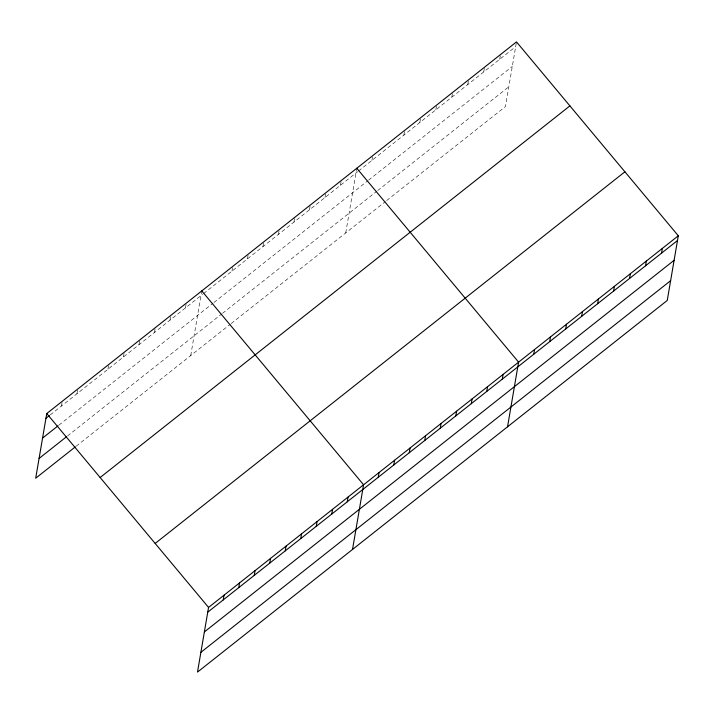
<?xml version="1.0" encoding="UTF-8"?>
<svg xmlns="http://www.w3.org/2000/svg" width="714" height="714" viewBox="0 0 714 714"><rect width="100%" height="100%" fill="white"/><g stroke="black" fill="none" stroke-linecap="round" stroke-linejoin="round"><path stroke-width="0.54" stroke-dasharray="3.57 2.68" d="M61.44 406.034L62.252 401.286M76.942 393.771L77.594 389.969M107.948 369.245L108.76 364.488M123.451 356.982L124.263 352.225M138.953 344.71L139.605 340.908M154.456 332.447L155.099 328.645M169.95 320.184L170.762 315.436M185.453 307.921L186.265 303.164M190.718 355.581L201.607 291.856M231.961 271.124L232.773 266.376M247.463 258.861L248.276 254.113M262.966 246.598L263.609 242.796M278.46 234.335L279.112 230.533M293.963 222.072L294.775 217.315M309.465 209.809L310.278 205.052M324.968 197.546L325.62 193.744M340.471 185.274L341.122 181.472M345.728 232.934L356.786 168.263M371.94 160.382L372.753 155.625M403.883 135.107L404.535 131.305M419.859 122.469L420.501 118.667M435.826 109.831L436.638 105.083M451.801 97.202L452.614 92.445M467.768 84.564L468.58 79.807M483.744 71.927L484.387 68.125M499.711 59.289L500.362 55.487M516.329 42.849L505.441 106.573L386.078 201.009M50.248 414.896L202.678 294.293M203.544 293.615L357.652 171.681M358.49 171.021L515.686 46.651M58.923 425.125L213.075 303.164M213.941 302.486L367.719 180.82M368.558 180.151L512.304 66.429M67.5 435.959L221.652 313.999M222.509 313.321L376.849 191.218M377.688 190.549L508.823 86.805M76.175 446.196L230.327 324.236M231.193 323.549L385.239 201.678"/><path stroke-width="1.07" d="M678.3 235.781L208.559 607.427L197.501 672.097L667.242 300.451L678.3 235.781L516.499 41.903L46.758 413.549L35.7 478.219L75.318 446.875M223.25 599.912L224.062 595.164M238.753 587.649L239.565 582.901M254.255 575.386L255.068 570.629M269.749 563.123L270.561 558.366M285.252 550.86L286.064 546.103M300.755 538.588L301.567 533.84M316.257 526.325L317.07 521.577M331.76 514.062L332.572 509.314M347.263 501.799L348.075 497.042M352.52 549.459L363.578 484.779L201.767 290.901M378.259 477.273L379.072 472.516M393.762 465.01L394.574 460.253M409.265 452.738L410.077 447.99M424.768 440.476L425.58 435.727M440.27 428.213L441.082 423.464M455.773 415.95L456.585 411.193M471.276 403.687L472.088 398.93M486.769 391.424L487.582 386.667M502.272 379.161L503.084 374.404M507.538 426.811L518.587 362.141L356.786 168.263M533.751 354.26L534.563 349.503M549.718 341.622L550.53 336.865M565.693 328.984L566.505 324.227M581.66 316.347L582.472 311.599M597.636 303.709L598.448 298.961M613.603 291.08L614.415 286.323M629.578 278.442L630.391 273.685M645.545 265.804L646.357 261.056M661.512 253.167L662.333 248.418M45.946 418.297L49.391 415.575M42.563 438.075L58.066 425.812M39.083 458.442L66.634 436.647M100.147 477.523L569.888 105.886M155.161 543.443L624.902 171.797M207.747 612.175L677.488 240.529M204.365 631.952L674.105 260.307M200.884 652.328L670.624 280.682M46.758 413.549L208.559 607.427"/></g></svg>
